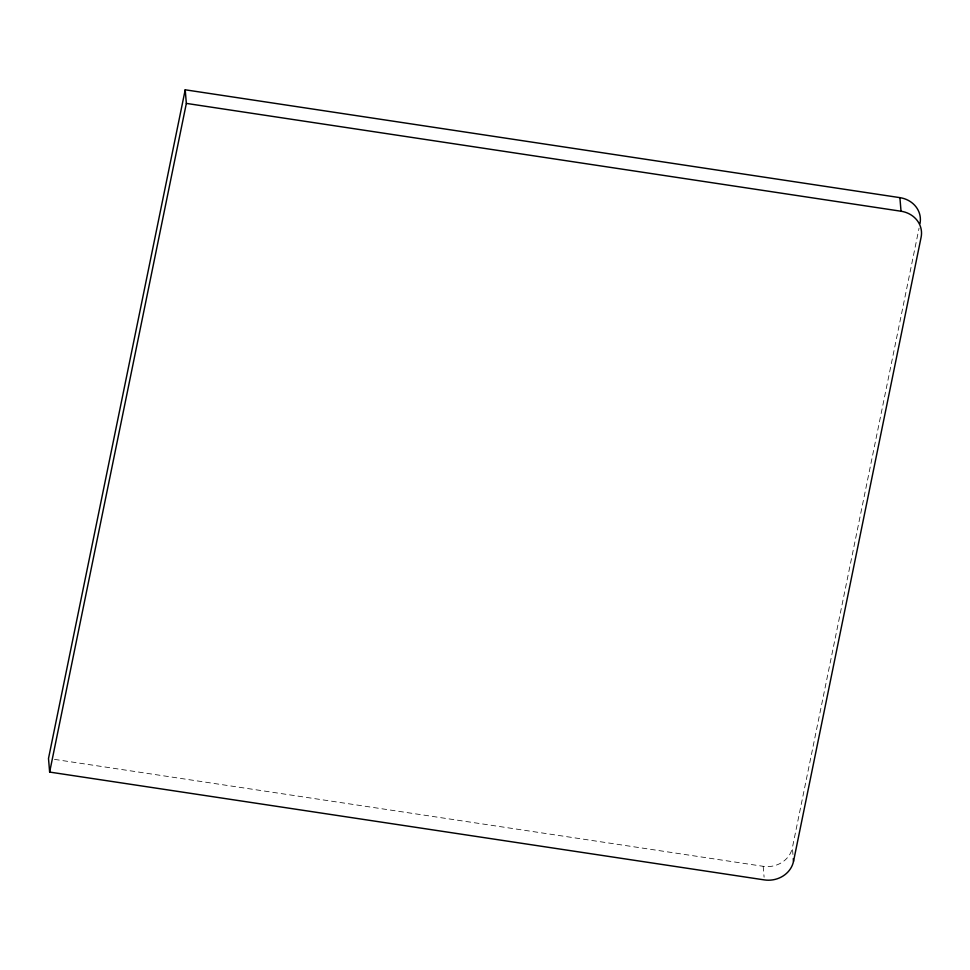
<?xml version="1.0" encoding="UTF-8"?>
<svg xmlns="http://www.w3.org/2000/svg" width="970" height="970" viewBox="0 0 970 970"><rect width="100%" height="100%" fill="white"/><g stroke="black" fill="none" stroke-linecap="round" stroke-linejoin="round"><path stroke-width="0.73" stroke-dasharray="4.85 3.64" d="M792.951 854.534L792.381 847.731L919.063 228.095M54.49 759.377L763.172 866.307A25.074 22.577 -4.8 0 0 792.381 847.731M763.172 866.307L764.093 877.183"/><path stroke-width="1.45" d="M185.209 89.798L48.5 758.467L49.64 772.071L764.311 879.899A25.074 22.577 -4.8 0 0 793.521 861.336L921.112 237.238A25.074 22.577 -4.8 0 0 901.033 211.23L899.893 197.637L185.209 89.798L186.349 103.402L49.64 772.071M186.349 103.402L901.033 211.23M793.29 858.62L793.521 861.336M899.893 197.637A25.074 22.577 -4.8 0 1 919.972 223.646"/></g></svg>
